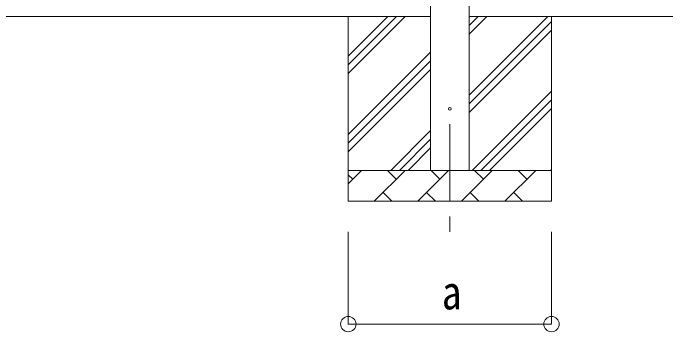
# Model space of a CAD drawing. Units: millimetres at full size, sheet at 1:50; details may follow other scales. Extents: x -14053 to 14053, y -9700 to 9700.
# Drawn here: x 1559 to 3701, y -255 to 780 of the extents above; entities that cross this region are included whole.
import ezdxf
from ezdxf.enums import TextEntityAlignment as Align

# ---------------------------------------------------------------- set-up
doc = ezdxf.new("R2010")
doc.units = ezdxf.units.MM
doc.header["$LTSCALE"] = 50
doc.header["$PDMODE"] = 32
doc.header["$PDSIZE"] = 50
doc.linetypes.add('CHAIN1', pattern=[8, 5, -1, 1, -1])
for name, color, linetype, lineweight in [('0-3_階段', 7, 'CHAIN1', 9), ('0-4_設備', 4, 'Continuous', 9), ('0-8_外構', 6, 'Continuous', 9)]:
    doc.layers.add(name, color=color, linetype=linetype, lineweight=lineweight)
doc.styles.add('ＭＳ ゴシック', font='')
doc.styles.get('ＭＳ ゴシック').set_extended_font_data('MS Gothic')

msp = doc.modelspace()

# ---------------------------------------------------------------- linework, layer by layer
at = {"layer": '0-3_階段'}
msp.add_line((2977.28, 418.8), (2977.28, 69.8), dxfattribs=at)
at = {"layer": '0-4_設備'}
for p, q in [((2914.78, 268.8), (2914.78, 3123.8)), ((3039.78, 3123.8), (3039.78, 268.8))]:
    msp.add_line(p, q, dxfattribs=at)
at = {"layer": '0-4_設備', "color": 7}
for p, q in [((2914.78, 768.8), (-4633.22, 768.8)), ((2647.28, 768.8), (2647.28, 168.8)), ((2647.28, 583.75), (2832.33, 768.8)), ((2647.28, 612.03), (2804.05, 768.8)), ((2647.28, 640.32), (2775.76, 768.8)), ((3039.78, 768.8), (3701.32, 768.8)), ((3039.78, 513.7), (3294.88, 768.8)), ((3039.78, 711.69), (3096.89, 768.8)), ((3039.78, 739.97), (3068.61, 768.8)), ((3039.78, 485.42), (3307.28, 752.92)), ((3307.28, 768.8), (3307.28, 168.8)), ((3039.78, 457.13), (3307.28, 724.63)), ((2647.28, 385.76), (2914.78, 653.26)), ((2647.28, 357.47), (2914.78, 624.97)), ((2647.28, 329.19), (2914.78, 596.69)), ((3049.44, 268.8), (3307.28, 526.64)), ((3077.72, 268.8), (3307.28, 498.36)), ((3106.01, 268.8), (3307.28, 470.07)), ((2784.88, 268.8), (2914.78, 398.7)), ((2813.16, 268.8), (2914.78, 370.42)), ((2841.45, 268.8), (2914.78, 342.13)), ((2647.28, 268.8), (3307.28, 268.8)), ((2647.28, 225.91), (2690.17, 268.8)), ((2731.6, 168.8), (2831.6, 268.8)), ((2803.04, 240.24), (2774.49, 268.8)), ((2873.02, 168.8), (2973.02, 268.8)), ((2944.46, 240.24), (2915.91, 268.8)), ((3014.44, 168.8), (3114.44, 268.8)), ((3085.89, 240.24), (3057.33, 268.8)), ((3155.86, 168.8), (3255.86, 268.8)), ((3227.31, 240.24), (3198.75, 268.8)), ((3304, 268.8), (3307.28, 272.08)), ((2661.62, 240.24), (2647.28, 254.58)), ((2760.15, 197.35), (2788.7, 168.8)), ((2901.57, 197.35), (2930.12, 168.8)), ((3042.99, 197.35), (3071.55, 168.8)), ((3184.41, 197.35), (3212.97, 168.8)), ((3307.28, 168.8), (2647.28, 168.8))]:
    msp.add_line(p, q, dxfattribs=at)
at = {"layer": '0-4_設備'}
msp.add_circle((2977.28, 468.8), 4.5, dxfattribs=at)
at = {"layer": '0-8_外構'}
for p, q in [((2647.28, -230.2), (2647.28, 69.8)), ((3307.28, -230.2), (3307.28, 69.8)), ((2647.28, -230.2), (3307.28, -230.2))]:
    msp.add_line(p, q, dxfattribs=at)
for p in [(2647.28, -230.2), (3307.28, -230.2)]:
    msp.add_point(p, dxfattribs=at)

# ---------------------------------------------------------------- texts
at = {"layer": '0-8_外構', "color": 7, "style": 'ＭＳ ゴシック', "width": 0.85}
msp.add_text('a', height=110, dxfattribs=at).set_placement((2951.03, -215.2), align=Align.BOTTOM_LEFT)

doc.saveas('drawing.dxf')
